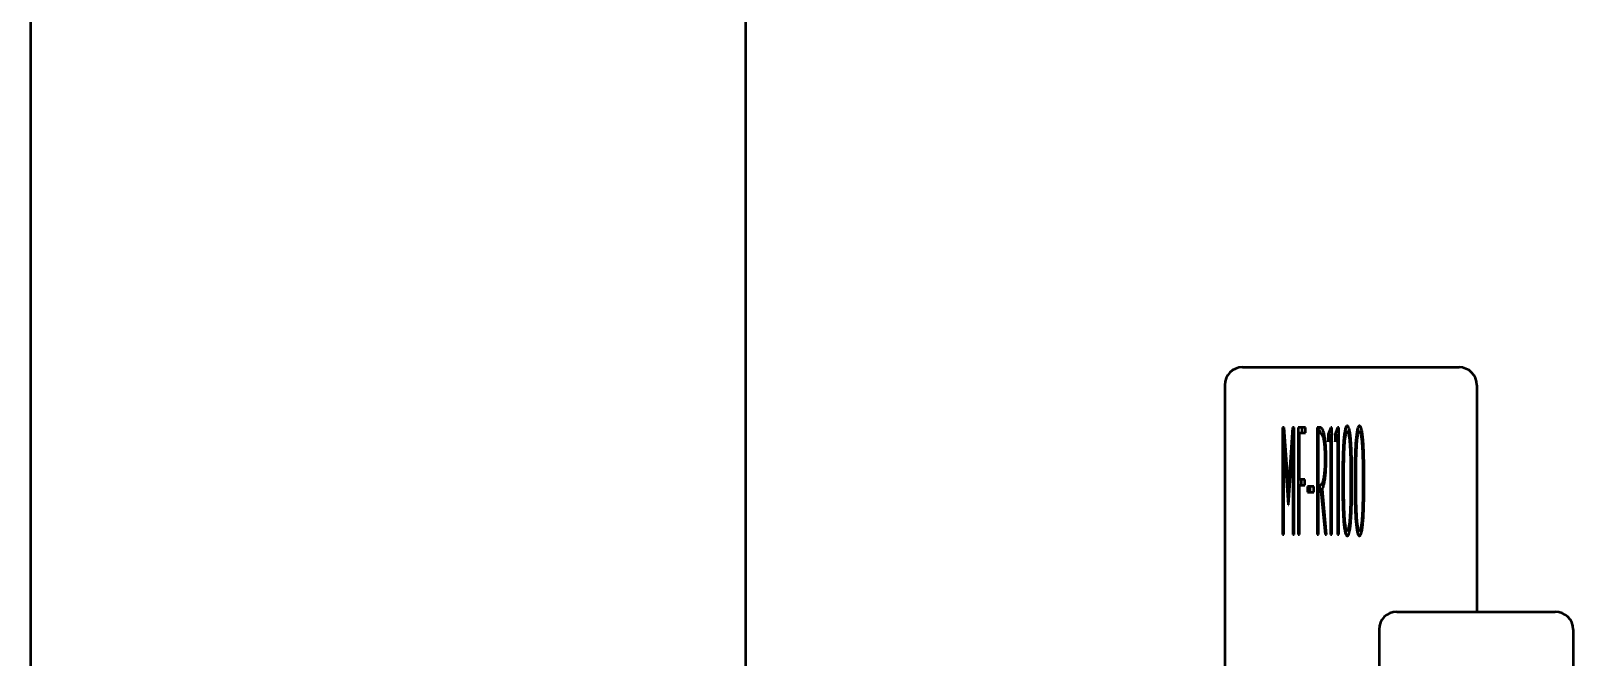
# Model space of a CAD drawing. Header units: millimetres. Extents: x -1328 to 2520, y -765 to 1782.
# Drawn here: x 1871.88 to 1915.05, y 1152.41 to 1169.96 of the extents above; entities that cross this region are included whole.
import ezdxf

# ---------------------------------------------------------------- set-up
doc = ezdxf.new("R2010")
doc.units = ezdxf.units.MM
doc.header["$LTSCALE"] = 6
doc.layers.add('Reference (ISO)', color=7, linetype='Continuous', lineweight=35)
doc.layers.add('Visible (ISO)', color=7, linetype='Continuous', lineweight=50)

msp = doc.modelspace()

# ---------------------------------------------------------------- linework, layer by layer
at = {"layer": 'Reference (ISO)'}
for p, q in [((1871.877, 1093.457), (1871.877, 1493.457)), ((1891.877, 1493.457), (1891.877, 1113.457))]:
    msp.add_line(p, q, dxfattribs=at)
at = {"layer": 'Visible (ISO)'}
for p, q in [((1871.877, 1095.457), (1871.877, 1495.457)), ((1891.877, 1495.457), (1891.877, 1141.957)), ((1905.793, 1160.534), (1906.278, 1160.534)), ((1906.278, 1160.534), (1911.851, 1160.534)), ((1905.293, 1160.034), (1905.293, 1137.034)), ((1912.351, 1160.034), (1912.351, 1153.687)), ((1906.957, 1158.851), (1906.909, 1158.851)), ((1906.909, 1158.851), (1906.909, 1155.851)), ((1907.075, 1157.172), (1906.957, 1158.851)), ((1907.193, 1158.851), (1907.075, 1157.172)), ((1907.24, 1158.851), (1907.193, 1158.851)), ((1907.24, 1155.851), (1907.24, 1158.851)), ((1907.346, 1158.851), (1907.346, 1155.851)), ((1907.554, 1158.851), (1907.346, 1158.851)), ((1907.346, 1158.698), (1907.383, 1158.698)), ((1907.383, 1158.698), (1907.554, 1158.698)), ((1907.383, 1157.388), (1907.383, 1158.698)), ((1907.457, 1158.698), (1907.457, 1158.851)), ((1907.554, 1158.698), (1907.554, 1158.851)), ((1907.878, 1158.851), (1907.878, 1155.851)), ((1907.954, 1158.851), (1907.878, 1158.851)), ((1907.878, 1158.851), (1907.954, 1158.851)), ((1907.878, 1158.698), (1907.915, 1158.698)), ((1907.915, 1158.698), (1907.952, 1158.698)), ((1907.915, 1157.227), (1907.915, 1158.698)), ((1908.261, 1158.851), (1908.19, 1158.661)), ((1908.19, 1158.661), (1908.19, 1158.444)), ((1908.198, 1158.63), (1908.198, 1158.68)), ((1908.295, 1158.851), (1908.261, 1158.851)), ((1908.295, 1155.851), (1908.295, 1158.851)), ((1908.451, 1158.851), (1908.38, 1158.661)), ((1908.38, 1158.661), (1908.38, 1158.444)), ((1908.388, 1158.63), (1908.388, 1158.68)), ((1908.485, 1158.851), (1908.451, 1158.851)), ((1908.485, 1155.851), (1908.485, 1158.851)), ((1908.652, 1158.737), (1908.723, 1158.737)), ((1908.994, 1158.737), (1909.064, 1158.737)), ((1906.909, 1158.444), (1906.946, 1158.444)), ((1906.946, 1158.444), (1907.073, 1156.683)), ((1906.946, 1155.851), (1906.946, 1158.444)), ((1907.077, 1156.683), (1907.204, 1158.444)), ((1907.165, 1158.444), (1907.204, 1158.444)), ((1907.204, 1158.444), (1907.204, 1155.851)), ((1908.19, 1158.63), (1908.258, 1158.63)), ((1908.19, 1158.444), (1908.258, 1158.63)), ((1908.258, 1158.63), (1908.258, 1155.851)), ((1908.38, 1158.63), (1908.448, 1158.63)), ((1908.38, 1158.444), (1908.448, 1158.63)), ((1908.448, 1158.63), (1908.448, 1155.851)), ((1908.096, 1157.978), (1908.133, 1157.978)), ((1908.096, 1157.973), (1908.096, 1157.965)), ((1908.133, 1157.969), (1908.133, 1157.978)), ((1907.346, 1157.388), (1907.383, 1157.388)), ((1907.538, 1157.388), (1907.383, 1157.388)), ((1907.441, 1157.235), (1907.441, 1157.388)), ((1907.538, 1157.235), (1907.538, 1157.388)), ((1908.59, 1157.382), (1908.59, 1157.312)), ((1908.627, 1157.32), (1908.627, 1157.391)), ((1908.818, 1157.382), (1908.818, 1157.312)), ((1908.855, 1157.32), (1908.855, 1157.391)), ((1908.932, 1157.382), (1908.932, 1157.312)), ((1908.969, 1157.32), (1908.969, 1157.391)), ((1909.16, 1157.382), (1909.16, 1157.312)), ((1909.197, 1157.32), (1909.197, 1157.391)), ((1907.038, 1157.172), (1907.075, 1157.172)), ((1907.346, 1157.235), (1907.383, 1157.235)), ((1907.383, 1155.851), (1907.383, 1157.235)), ((1907.383, 1157.235), (1907.538, 1157.235)), ((1907.61, 1157.191), (1907.61, 1157.038)), ((1907.784, 1157.191), (1907.61, 1157.191)), ((1907.61, 1157.038), (1907.784, 1157.038)), ((1907.687, 1157.038), (1907.687, 1157.191)), ((1907.784, 1157.038), (1907.784, 1157.191)), ((1907.878, 1157.227), (1907.915, 1157.227)), ((1907.878, 1157.227), (1907.954, 1157.227)), ((1907.878, 1157.058), (1907.915, 1157.058)), ((1907.888, 1157.071), (1907.986, 1157.071)), ((1907.954, 1157.227), (1907.915, 1157.227)), ((1907.915, 1157.058), (1907.95, 1157.058)), ((1907.915, 1155.851), (1907.915, 1157.058)), ((1907.934, 1157.071), (1907.929, 1157.119)), ((1907.929, 1157.119), (1908.026, 1157.119)), ((1907.935, 1157.058), (1907.935, 1157.058)), ((1907.986, 1157.071), (1908.101, 1155.851)), ((1908.145, 1155.851), (1908.026, 1157.119)), ((1907.073, 1156.683), (1907.077, 1156.683)), ((1906.909, 1155.851), (1906.946, 1155.851)), ((1907.204, 1155.851), (1907.24, 1155.851)), ((1907.346, 1155.851), (1907.383, 1155.851)), ((1907.878, 1155.851), (1907.915, 1155.851)), ((1908.101, 1155.851), (1908.145, 1155.851)), ((1908.258, 1155.851), (1908.295, 1155.851)), ((1908.448, 1155.851), (1908.485, 1155.851)), ((1908.652, 1155.965), (1908.723, 1155.965)), ((1908.723, 1155.812), (1908.723, 1155.812)), ((1908.994, 1155.965), (1909.065, 1155.965)), ((1909.064, 1155.812), (1909.065, 1155.812)), ((1910.112, 1153.687), (1910.598, 1153.687)), ((1910.598, 1153.687), (1914.546, 1153.687)), ((1909.612, 1153.187), (1909.612, 1136.787)), ((1915.046, 1153.187), (1915.046, 1136.787))]:
    msp.add_line(p, q, dxfattribs=at)
for centre, start, end in [((1905.793, 1160.034), 90, 180), ((1911.851, 1160.034), 0, 90), ((1910.112, 1153.187), 90, 180), ((1914.546, 1153.187), 0, 90)]:
    msp.add_arc(centre, 0.5, start, end, dxfattribs=at)
for centre, start_param, end_param in [((1907.855, 1157.831), 0.121407, 0.178891), ((1907.952, 1157.831), 6.270561, 6.462076)]:
    msp.add_ellipse(centre, major_axis=(0, -0.773), ratio=0.24023, start_param=start_param, end_param=end_param, dxfattribs=at)
for points, knots in [([(1907.971, 1158.694), (1907.968, 1158.705), (1907.961, 1158.73), (1907.947, 1158.764), (1907.931, 1158.796), (1907.914, 1158.82), (1907.896, 1158.838), (1907.884, 1158.845), (1907.878, 1158.847)], [0.6058676, 0.6058676, 0.6058676, 0.6058676, 0.6446932, 0.7000679, 0.7558307, 0.8133961, 0.8728417, 0.9321087, 0.9321087, 0.9321087, 0.9321087]), ([(1907.952, 1158.698), (1907.957, 1158.697), (1907.968, 1158.696), (1907.983, 1158.688), (1907.997, 1158.674), (1908.011, 1158.655), (1908.024, 1158.629), (1908.036, 1158.599), (1908.047, 1158.562), (1908.057, 1158.52), (1908.066, 1158.472), (1908.074, 1158.418), (1908.081, 1158.358), (1908.086, 1158.292), (1908.091, 1158.221), (1908.094, 1158.144), (1908.096, 1158.061), (1908.096, 1158.003), (1908.096, 1157.973)], [0, 0, 0, 0, 0.062007, 0.121488, 0.179155, 0.234766, 0.289357, 0.343625, 0.398372, 0.454001, 0.511188, 0.570118, 0.631697, 0.696642, 0.765392, 0.838714, 0.916651, 1, 1, 1, 1]), ([(1908.133, 1157.978), (1908.133, 1158.012), (1908.133, 1158.08), (1908.13, 1158.177), (1908.126, 1158.268), (1908.121, 1158.353), (1908.114, 1158.431), (1908.106, 1158.503), (1908.096, 1158.569), (1908.085, 1158.628), (1908.073, 1158.68), (1908.059, 1158.726), (1908.044, 1158.764), (1908.029, 1158.796), (1908.011, 1158.82), (1907.993, 1158.838), (1907.974, 1158.849), (1907.961, 1158.85), (1907.954, 1158.851)], [0, 0, 0, 0, 0.07965, 0.154511, 0.225278, 0.292309, 0.355895, 0.416753, 0.475698, 0.533075, 0.58939, 0.644693, 0.700068, 0.755831, 0.813396, 0.872842, 0.934993, 1, 1, 1, 1]), ([(1908.723, 1158.89), (1908.718, 1158.89), (1908.708, 1158.889), (1908.693, 1158.873), (1908.68, 1158.846), (1908.667, 1158.807), (1908.656, 1158.757), (1908.645, 1158.696), (1908.635, 1158.623), (1908.626, 1158.539), (1908.617, 1158.442), (1908.61, 1158.332), (1908.604, 1158.207), (1908.599, 1158.069), (1908.595, 1157.917), (1908.592, 1157.751), (1908.591, 1157.571), (1908.59, 1157.446), (1908.59, 1157.382)], [0, 0, 0, 0, 0.035505, 0.070321, 0.105352, 0.142144, 0.181992, 0.225301, 0.273085, 0.325736, 0.384145, 0.449484, 0.52226, 0.602207, 0.689878, 0.785478, 0.8887, 1, 1, 1, 1]), ([(1908.627, 1157.391), (1908.627, 1157.446), (1908.627, 1157.552), (1908.629, 1157.706), (1908.631, 1157.85), (1908.634, 1157.982), (1908.637, 1158.103), (1908.642, 1158.214), (1908.647, 1158.314), (1908.653, 1158.403), (1908.659, 1158.481), (1908.667, 1158.549), (1908.675, 1158.606), (1908.683, 1158.655), (1908.692, 1158.691), (1908.701, 1158.718), (1908.712, 1158.735), (1908.719, 1158.736), (1908.723, 1158.737)], [0, 0, 0, 0, 0.110262, 0.213766, 0.309931, 0.398859, 0.480559, 0.555653, 0.623822, 0.68577, 0.741127, 0.790951, 0.83488, 0.87394, 0.908766, 0.940439, 0.970027, 1, 1, 1, 1]), ([(1908.696, 1158.737), (1908.695, 1158.745), (1908.69, 1158.77), (1908.683, 1158.801), (1908.676, 1158.822), (1908.674, 1158.828)], [0.80065661, 0.80065661, 0.80065661, 0.80065661, 0.81768806, 0.85718785, 0.87538625, 0.87538625, 0.87538625, 0.87538625]), ([(1908.855, 1157.391), (1908.855, 1157.455), (1908.855, 1157.58), (1908.853, 1157.759), (1908.85, 1157.925), (1908.846, 1158.076), (1908.841, 1158.214), (1908.835, 1158.338), (1908.828, 1158.448), (1908.82, 1158.543), (1908.81, 1158.627), (1908.801, 1158.699), (1908.79, 1158.76), (1908.778, 1158.808), (1908.765, 1158.847), (1908.752, 1158.873), (1908.737, 1158.889), (1908.728, 1158.89), (1908.723, 1158.89)], [0, 0, 0, 0, 0.111549, 0.214818, 0.310436, 0.39845, 0.478358, 0.551069, 0.616319, 0.674622, 0.726832, 0.774494, 0.817688, 0.857188, 0.894124, 0.929139, 0.964001, 1, 1, 1, 1]), ([(1908.723, 1158.737), (1908.726, 1158.736), (1908.733, 1158.734), (1908.744, 1158.718), (1908.753, 1158.69), (1908.763, 1158.653), (1908.771, 1158.605), (1908.779, 1158.547), (1908.786, 1158.478), (1908.792, 1158.398), (1908.798, 1158.309), (1908.804, 1158.208), (1908.808, 1158.097), (1908.812, 1157.975), (1908.814, 1157.842), (1908.816, 1157.698), (1908.818, 1157.544), (1908.818, 1157.437), (1908.818, 1157.382)], [0, 0, 0, 0, 0.029799, 0.059601, 0.091318, 0.126226, 0.165391, 0.209422, 0.259332, 0.315144, 0.377127, 0.445303, 0.520366, 0.602459, 0.691243, 0.786849, 0.889752, 1, 1, 1, 1]), ([(1909.064, 1158.89), (1909.059, 1158.89), (1909.05, 1158.889), (1909.035, 1158.873), (1909.022, 1158.846), (1909.009, 1158.807), (1908.998, 1158.757), (1908.987, 1158.696), (1908.977, 1158.623), (1908.968, 1158.539), (1908.959, 1158.442), (1908.952, 1158.332), (1908.946, 1158.207), (1908.941, 1158.069), (1908.937, 1157.917), (1908.934, 1157.751), (1908.933, 1157.571), (1908.932, 1157.446), (1908.932, 1157.382)], [0, 0, 0, 0, 0.035505, 0.070321, 0.105352, 0.142144, 0.181992, 0.225301, 0.273085, 0.325736, 0.384145, 0.449484, 0.52226, 0.602207, 0.689878, 0.785478, 0.8887, 1, 1, 1, 1]), ([(1908.969, 1157.391), (1908.969, 1157.446), (1908.969, 1157.552), (1908.971, 1157.706), (1908.973, 1157.85), (1908.976, 1157.982), (1908.979, 1158.103), (1908.984, 1158.214), (1908.989, 1158.314), (1908.995, 1158.403), (1909.001, 1158.481), (1909.008, 1158.549), (1909.016, 1158.606), (1909.025, 1158.655), (1909.034, 1158.691), (1909.043, 1158.718), (1909.054, 1158.735), (1909.061, 1158.736), (1909.064, 1158.737)], [0, 0, 0, 0, 0.110262, 0.213766, 0.309931, 0.398859, 0.480559, 0.555653, 0.623822, 0.68577, 0.741127, 0.790951, 0.83488, 0.87394, 0.908766, 0.940439, 0.970027, 1, 1, 1, 1]), ([(1909.038, 1158.737), (1909.037, 1158.745), (1909.032, 1158.77), (1909.025, 1158.801), (1909.018, 1158.822), (1909.016, 1158.828)], [0.80065661, 0.80065661, 0.80065661, 0.80065661, 0.81768806, 0.85718785, 0.87538625, 0.87538625, 0.87538625, 0.87538625]), ([(1909.197, 1157.391), (1909.197, 1157.455), (1909.196, 1157.58), (1909.195, 1157.759), (1909.192, 1157.925), (1909.188, 1158.076), (1909.183, 1158.214), (1909.177, 1158.338), (1909.17, 1158.448), (1909.162, 1158.543), (1909.152, 1158.627), (1909.142, 1158.699), (1909.132, 1158.76), (1909.12, 1158.808), (1909.107, 1158.847), (1909.094, 1158.873), (1909.079, 1158.889), (1909.069, 1158.89), (1909.064, 1158.89)], [0, 0, 0, 0, 0.111549, 0.214818, 0.310436, 0.39845, 0.478358, 0.551069, 0.616319, 0.674622, 0.726832, 0.774494, 0.817688, 0.857188, 0.894124, 0.929139, 0.964001, 1, 1, 1, 1]), ([(1909.064, 1158.737), (1909.068, 1158.736), (1909.075, 1158.734), (1909.086, 1158.718), (1909.095, 1158.69), (1909.104, 1158.653), (1909.113, 1158.605), (1909.121, 1158.547), (1909.128, 1158.478), (1909.134, 1158.398), (1909.14, 1158.309), (1909.146, 1158.208), (1909.15, 1158.097), (1909.154, 1157.975), (1909.156, 1157.842), (1909.158, 1157.698), (1909.16, 1157.544), (1909.16, 1157.437), (1909.16, 1157.382)], [0, 0, 0, 0, 0.029799, 0.059601, 0.091318, 0.126226, 0.165391, 0.209422, 0.259332, 0.315144, 0.377127, 0.445303, 0.520366, 0.602459, 0.691243, 0.786849, 0.889752, 1, 1, 1, 1]), ([(1908.096, 1157.965), (1908.096, 1157.936), (1908.096, 1157.88), (1908.094, 1157.798), (1908.091, 1157.722), (1908.087, 1157.651), (1908.081, 1157.584), (1908.075, 1157.524), (1908.067, 1157.468), (1908.058, 1157.418), (1908.048, 1157.373), (1908.037, 1157.334), (1908.025, 1157.302), (1908.013, 1157.274), (1907.999, 1157.253), (1907.985, 1157.238), (1907.97, 1157.229), (1907.959, 1157.228), (1907.954, 1157.227)], [0, 0, 0, 0, 0.080904, 0.157474, 0.229413, 0.29788, 0.363052, 0.425306, 0.484812, 0.543003, 0.59978, 0.654632, 0.70955, 0.764292, 0.820373, 0.877498, 0.937586, 1, 1, 1, 1]), ([(1908.026, 1157.119), (1908.031, 1157.127), (1908.039, 1157.144), (1908.051, 1157.173), (1908.062, 1157.208), (1908.072, 1157.244), (1908.082, 1157.286), (1908.091, 1157.331), (1908.098, 1157.381), (1908.106, 1157.433), (1908.112, 1157.489), (1908.118, 1157.549), (1908.122, 1157.612), (1908.126, 1157.677), (1908.129, 1157.746), (1908.132, 1157.817), (1908.133, 1157.892), (1908.133, 1157.943), (1908.133, 1157.969)], [0, 0, 0, 0, 0.057009, 0.11364, 0.169607, 0.225571, 0.281813, 0.338788, 0.396533, 0.456088, 0.517182, 0.579854, 0.643985, 0.710382, 0.778845, 0.849844, 0.923495, 1, 1, 1, 1]), ([(1907.929, 1157.119), (1907.934, 1157.127), (1907.942, 1157.144), (1907.954, 1157.173), (1907.963, 1157.203), (1907.969, 1157.223), (1907.971, 1157.231)], [0, 0, 0, 0, 0.0570095, 0.1136404, 0.1696071, 0.2047633, 0.2047633, 0.2047633, 0.2047633]), ([(1908.59, 1157.312), (1908.59, 1157.247), (1908.591, 1157.123), (1908.592, 1156.943), (1908.595, 1156.777), (1908.599, 1156.626), (1908.604, 1156.488), (1908.61, 1156.364), (1908.617, 1156.254), (1908.626, 1156.159), (1908.635, 1156.076), (1908.645, 1156.003), (1908.656, 1155.943), (1908.667, 1155.894), (1908.68, 1155.855), (1908.693, 1155.829), (1908.708, 1155.813), (1908.718, 1155.812), (1908.723, 1155.812)], [0, 0, 0, 0, 0.111907, 0.215176, 0.310794, 0.398807, 0.478715, 0.551426, 0.616676, 0.674979, 0.727188, 0.77485, 0.818044, 0.857544, 0.894479, 0.929494, 0.964357, 1, 1, 1, 1]), ([(1908.723, 1155.965), (1908.719, 1155.966), (1908.712, 1155.968), (1908.701, 1155.984), (1908.692, 1156.012), (1908.683, 1156.049), (1908.675, 1156.098), (1908.667, 1156.156), (1908.659, 1156.224), (1908.653, 1156.304), (1908.647, 1156.394), (1908.642, 1156.494), (1908.637, 1156.606), (1908.634, 1156.728), (1908.631, 1156.861), (1908.629, 1157.005), (1908.627, 1157.159), (1908.627, 1157.265), (1908.627, 1157.32)], [0.0002006, 0.0002006, 0.0002006, 0.0002006, 0.0301886, 0.0596053, 0.0913222, 0.1262315, 0.1653966, 0.2094286, 0.2593398, 0.3151521, 0.3771368, 0.4457157, 0.5207805, 0.6024162, 0.6912389, 0.787257, 0.8901618, 1, 1, 1, 1]), ([(1908.723, 1155.812), (1908.728, 1155.812), (1908.737, 1155.813), (1908.752, 1155.829), (1908.765, 1155.856), (1908.778, 1155.895), (1908.79, 1155.945), (1908.801, 1156.006), (1908.81, 1156.079), (1908.82, 1156.163), (1908.828, 1156.26), (1908.835, 1156.371), (1908.841, 1156.495), (1908.846, 1156.633), (1908.85, 1156.785), (1908.853, 1156.951), (1908.855, 1157.131), (1908.855, 1157.256), (1908.855, 1157.32)], [0, 0, 0, 0, 0.035522, 0.070337, 0.105367, 0.142159, 0.182006, 0.225315, 0.273098, 0.325747, 0.384156, 0.449493, 0.522268, 0.602214, 0.689884, 0.785482, 0.888702, 1, 1, 1, 1]), ([(1908.818, 1157.312), (1908.818, 1157.257), (1908.818, 1157.15), (1908.816, 1156.996), (1908.814, 1156.853), (1908.812, 1156.72), (1908.808, 1156.599), (1908.804, 1156.488), (1908.798, 1156.389), (1908.792, 1156.3), (1908.786, 1156.221), (1908.779, 1156.153), (1908.771, 1156.096), (1908.763, 1156.048), (1908.753, 1156.011), (1908.744, 1155.984), (1908.733, 1155.968), (1908.726, 1155.966), (1908.723, 1155.965)], [0, 0, 0, 0, 0.1105991, 0.2140173, 0.3101018, 0.3989185, 0.4806024, 0.555634, 0.6237468, 0.6856431, 0.7409545, 0.7907368, 0.8346298, 0.8736567, 0.908454, 0.9401005, 0.9700517, 0.9998097, 0.9998097, 0.9998097, 0.9998097]), ([(1908.932, 1157.312), (1908.932, 1157.247), (1908.933, 1157.123), (1908.934, 1156.943), (1908.937, 1156.777), (1908.941, 1156.626), (1908.946, 1156.488), (1908.952, 1156.364), (1908.959, 1156.254), (1908.967, 1156.159), (1908.977, 1156.076), (1908.987, 1156.003), (1908.997, 1155.943), (1909.009, 1155.894), (1909.022, 1155.855), (1909.035, 1155.829), (1909.05, 1155.813), (1909.059, 1155.812), (1909.064, 1155.812)], [0, 0, 0, 0, 0.111907, 0.215176, 0.310794, 0.398807, 0.478715, 0.551426, 0.616676, 0.674979, 0.727188, 0.77485, 0.818044, 0.857544, 0.894479, 0.929494, 0.964357, 1, 1, 1, 1]), ([(1909.065, 1155.965), (1909.061, 1155.966), (1909.054, 1155.968), (1909.043, 1155.984), (1909.034, 1156.012), (1909.025, 1156.049), (1909.016, 1156.098), (1909.008, 1156.156), (1909.001, 1156.224), (1908.995, 1156.304), (1908.989, 1156.394), (1908.984, 1156.494), (1908.979, 1156.606), (1908.976, 1156.728), (1908.973, 1156.861), (1908.971, 1157.005), (1908.969, 1157.159), (1908.969, 1157.265), (1908.969, 1157.32)], [0.0002006, 0.0002006, 0.0002006, 0.0002006, 0.0301886, 0.0596053, 0.0913222, 0.1262315, 0.1653966, 0.2094286, 0.2593398, 0.3151521, 0.3771368, 0.4457157, 0.5207805, 0.6024162, 0.6912389, 0.787257, 0.8901618, 1, 1, 1, 1]), ([(1909.065, 1155.812), (1909.07, 1155.812), (1909.079, 1155.813), (1909.094, 1155.829), (1909.107, 1155.856), (1909.12, 1155.895), (1909.132, 1155.945), (1909.142, 1156.006), (1909.152, 1156.079), (1909.162, 1156.163), (1909.17, 1156.26), (1909.177, 1156.371), (1909.183, 1156.495), (1909.188, 1156.633), (1909.192, 1156.785), (1909.195, 1156.951), (1909.196, 1157.131), (1909.197, 1157.256), (1909.197, 1157.32)], [0, 0, 0, 0, 0.035522, 0.070337, 0.105367, 0.142159, 0.182006, 0.225315, 0.273098, 0.325747, 0.384156, 0.449493, 0.522268, 0.602214, 0.689884, 0.785482, 0.888702, 1, 1, 1, 1]), ([(1909.16, 1157.312), (1909.16, 1157.257), (1909.16, 1157.15), (1909.158, 1156.996), (1909.156, 1156.853), (1909.154, 1156.72), (1909.15, 1156.599), (1909.146, 1156.488), (1909.14, 1156.389), (1909.134, 1156.3), (1909.128, 1156.221), (1909.121, 1156.153), (1909.113, 1156.096), (1909.104, 1156.048), (1909.095, 1156.011), (1909.086, 1155.984), (1909.075, 1155.968), (1909.068, 1155.966), (1909.065, 1155.965)], [0, 0, 0, 0, 0.1105991, 0.2140173, 0.3101018, 0.3989185, 0.4806024, 0.555634, 0.6237468, 0.6856431, 0.7409545, 0.7907368, 0.8346298, 0.8736567, 0.908454, 0.9401005, 0.9700517, 0.9998097, 0.9998097, 0.9998097, 0.9998097]), ([(1908.674, 1155.874), (1908.676, 1155.881), (1908.683, 1155.902), (1908.69, 1155.933), (1908.695, 1155.958), (1908.696, 1155.965)], [0.12283552, 0.12283552, 0.12283552, 0.12283552, 0.14215919, 0.18200593, 0.1970843, 0.1970843, 0.1970843, 0.1970843]), ([(1909.016, 1155.874), (1909.018, 1155.881), (1909.024, 1155.902), (1909.032, 1155.933), (1909.037, 1155.958), (1909.038, 1155.965)], [0.12283552, 0.12283552, 0.12283552, 0.12283552, 0.14215919, 0.18200593, 0.1970843, 0.1970843, 0.1970843, 0.1970843])]:
    msp.add_open_spline(points, degree=3, knots=knots, dxfattribs=at)

doc.saveas('drawing.dxf')
